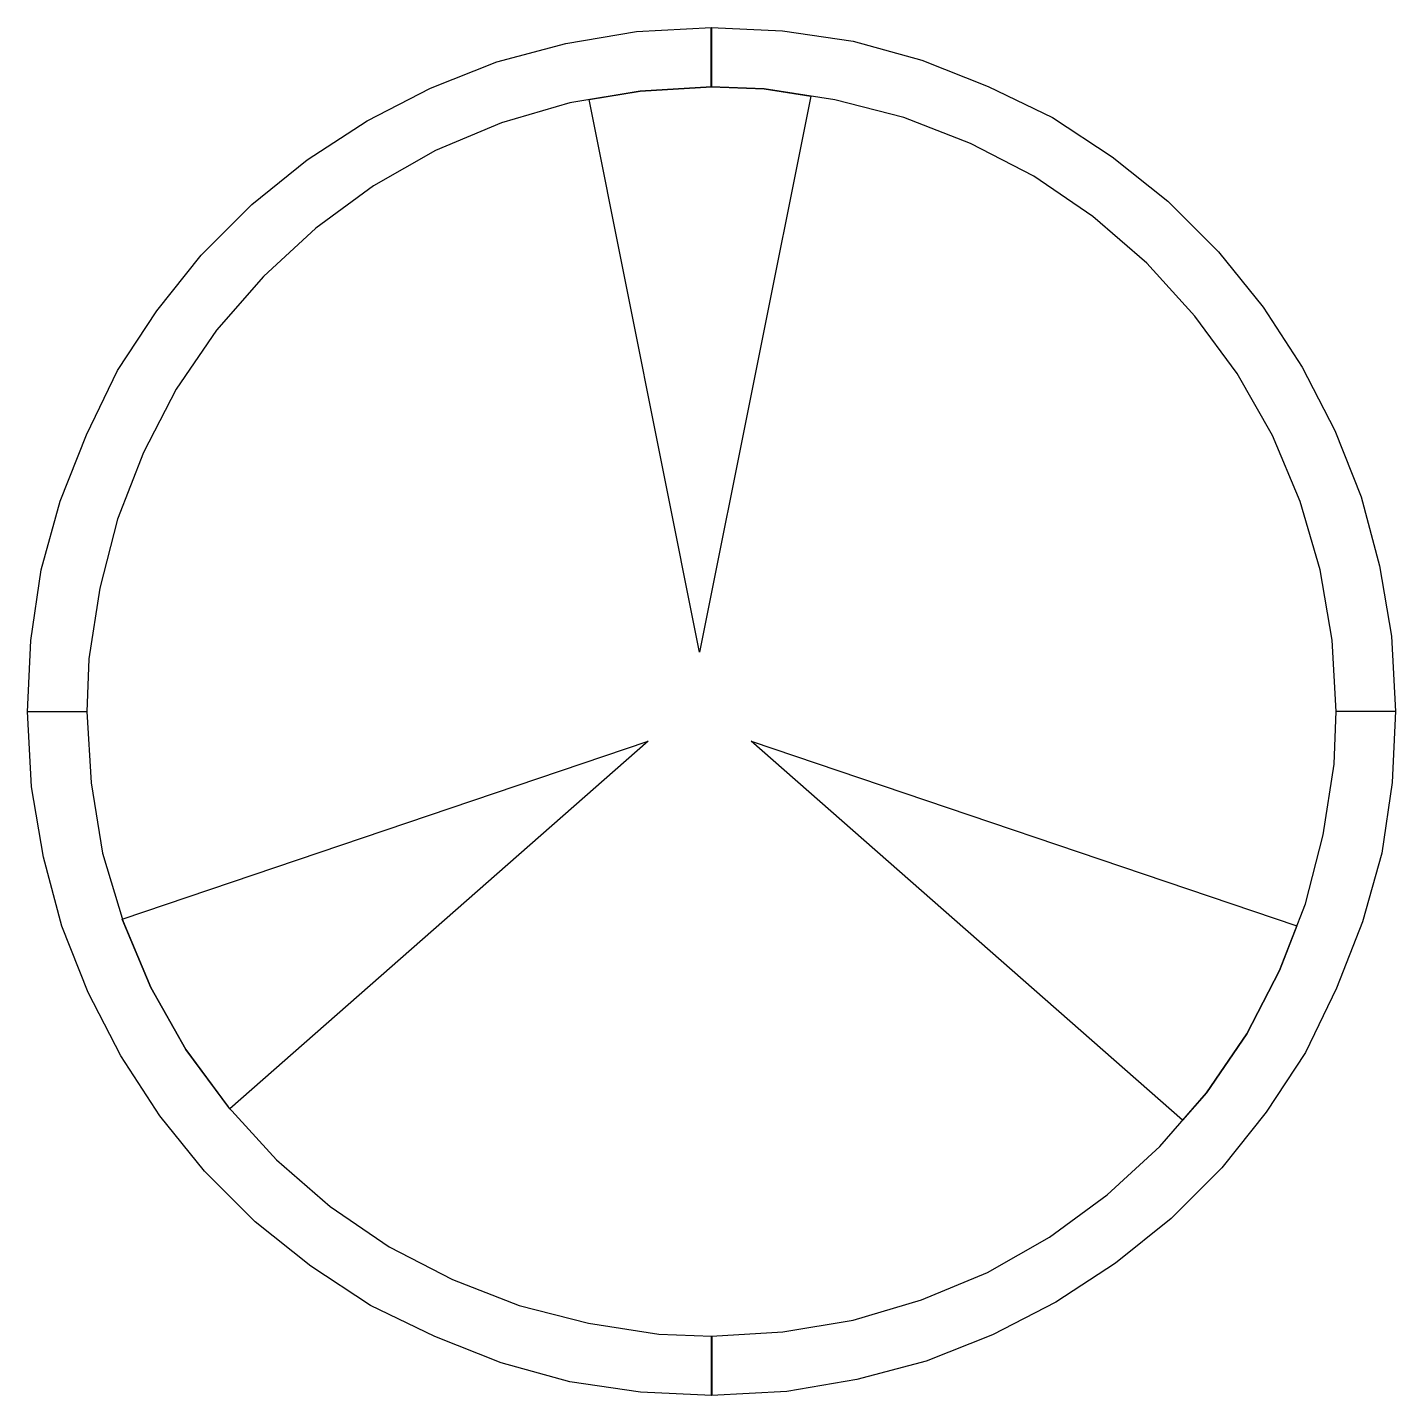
# Model space of a CAD drawing. Extents: x -0.56 to 0.59, y -0.57 to 0.58.
import ezdxf

# ---------------------------------------------------------------- set-up
doc = ezdxf.new("R2010")
doc.units = 0
doc.layers.add('MAGNET', color=3, linetype='CONTINUOUS')

msp = doc.modelspace()

# ---------------------------------------------------------------- linework, layer by layer
at = {"layer": 'MAGNET'}
for points in [[(-0.515, -0.0003), (-0.565, -0.0003), (-0.5622, 0.0596), (-0.5535, 0.119), (-0.5373, 0.1767), (-0.5154, 0.2326), (-0.4891, 0.2866), (-0.4562, 0.3367), (-0.4188, 0.3836), (-0.3764, 0.4261), (-0.3297, 0.4637), (-0.2794, 0.4964), (-0.2261, 0.524), (-0.1703, 0.546), (-0.1123, 0.5614), (-0.0531, 0.5715), (0.01, 0.575), (0.01, 0.525), (-0.0499, 0.5215), (-0.109, 0.5117), (-0.1666, 0.4947), (-0.2219, 0.4714), (-0.2741, 0.4419), (-0.3224, 0.4063), (-0.3666, 0.3657), (-0.406, 0.3205), (-0.4399, 0.271), (-0.4673, 0.2176), (-0.4892, 0.1617), (-0.504, 0.1036), (-0.5134, 0.0443), (-0.515, -0.0003)], [(0.0097, 0.525), (0.0097, 0.575), (0.0696, 0.5722), (0.129, 0.5635), (0.1867, 0.5473), (0.2426, 0.5254), (0.2966, 0.4992), (0.3467, 0.4662), (0.3936, 0.4288), (0.4361, 0.3864), (0.4737, 0.3397), (0.5064, 0.2894), (0.534, 0.2361), (0.5561, 0.1803), (0.5714, 0.1223), (0.5815, 0.0632), (0.585, 0), (0.535, 0), (0.5316, 0.0599), (0.5217, 0.1191), (0.5047, 0.1766), (0.4814, 0.2319), (0.4519, 0.2841), (0.4163, 0.3324), (0.3758, 0.3767), (0.3305, 0.416), (0.281, 0.4499), (0.2276, 0.4773), (0.1717, 0.4992), (0.1136, 0.514), (0.0543, 0.5234), (0.0097, 0.525)], [(0.0934, 0.5172), (0, 0.05), (-0.0929, 0.5144), (-0.0499, 0.5215), (0.01, 0.525), (0.0543, 0.5234), (0.0934, 0.5172)], [(0.0104, -0.525), (0.0104, -0.575), (-0.0496, -0.5722), (-0.109, -0.5635), (-0.1667, -0.5473), (-0.2226, -0.5254), (-0.2765, -0.4992), (-0.3267, -0.4662), (-0.3736, -0.4288), (-0.4161, -0.3864), (-0.4537, -0.3397), (-0.4864, -0.2894), (-0.514, -0.2361), (-0.536, -0.1803), (-0.5514, -0.1223), (-0.5615, -0.0632), (-0.565, 0), (-0.515, 0), (-0.5115, -0.0599), (-0.5017, -0.1191), (-0.4846, -0.1766), (-0.4613, -0.2319), (-0.4319, -0.2841), (-0.3963, -0.3324), (-0.3557, -0.3767), (-0.3105, -0.416), (-0.261, -0.4499), (-0.2076, -0.4773), (-0.1517, -0.4992), (-0.0935, -0.514), (-0.0343, -0.5234), (0.0104, -0.525)], [(0.535, 0.0003), (0.585, 0.0003), (0.5822, -0.0596), (0.5735, -0.119), (0.5573, -0.1767), (0.5354, -0.2326), (0.5092, -0.2866), (0.4762, -0.3367), (0.4388, -0.3836), (0.3964, -0.4261), (0.3497, -0.4637), (0.2994, -0.4964), (0.2461, -0.524), (0.1903, -0.546), (0.1323, -0.5614), (0.0732, -0.5715), (0.01, -0.575), (0.01, -0.525), (0.0699, -0.5215), (0.1291, -0.5117), (0.1866, -0.4946), (0.2419, -0.4714), (0.2942, -0.4419), (0.3425, -0.4063), (0.3867, -0.3657), (0.426, -0.3205), (0.46, -0.271), (0.4873, -0.2176), (0.5092, -0.1617), (0.524, -0.1036), (0.5334, -0.0443), (0.535, 0.0003)], [(-0.4853, -0.1745), (-0.0433, -0.025), (-0.3949, -0.334), (-0.4319, -0.2841), (-0.4613, -0.2319), (-0.4853, -0.1745)], [(0.4059, -0.3436), (0.0433, -0.025), (0.502, -0.1802), (0.4873, -0.2176), (0.46, -0.271), (0.426, -0.3205), (0.4059, -0.3436)]]:
    msp.add_lwpolyline(points, close=True, dxfattribs=at)

doc.saveas('drawing.dxf')
